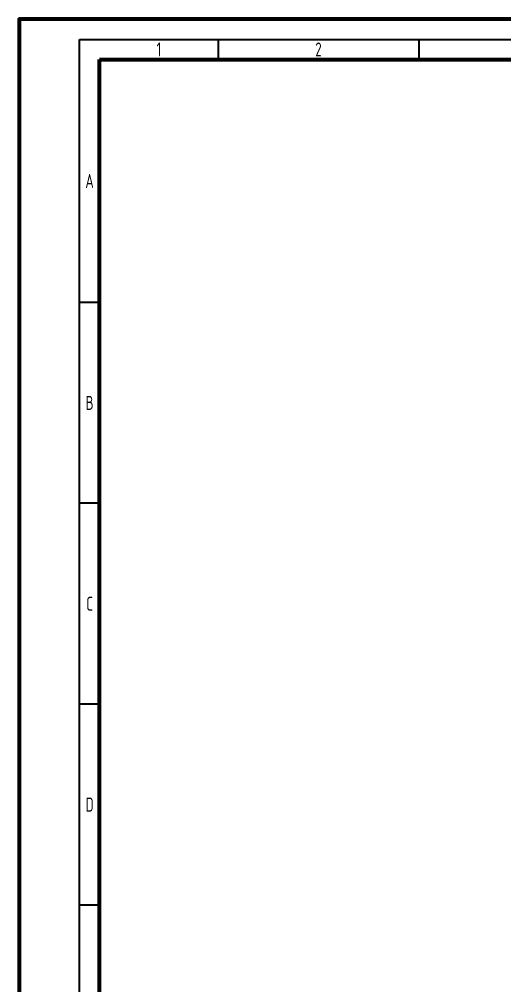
# Model space of a CAD drawing. Header units: millimetres. Extents: x -419 to 9215, y 1224 to 3301.
# Drawn here: x -418.7 to -297.8, y 3060.9 to 3301.5 of the extents above; entities that cross this region are included whole.
import ezdxf

# ---------------------------------------------------------------- set-up
doc = ezdxf.new("R2010")
doc.units = ezdxf.units.MM
for name, color, linetype, lineweight in [('Chu', 241, 'Continuous', 35), ('Net 0.35', 20, 'Continuous', 35), ('Net 0.7', 7, 'Continuous', 70)]:
    doc.layers.add(name, color=color, linetype=linetype, lineweight=lineweight)
doc.styles.add('SLDTEXTSTYLE1', font='TXT', dxfattribs={"width": 0.7})

msp = doc.modelspace()

# ---------------------------------------------------------------- linework, layer by layer
at = {"layer": 'Net 0.35', "linetype": 'Continuous', "lineweight": 35}
for p, q in [((-403.72, 2465.48), (-403.72, 3296.48)), ((-403.72, 3296.48), (765.28, 3296.48)), ((-369.22, 3296.48), (-369.22, 3291.48)), ((-319.22, 3296.48), (-319.22, 3291.48)), ((-398.72, 3230.98), (-403.72, 3230.98)), ((-398.72, 3180.98), (-403.72, 3180.98)), ((-398.72, 3130.98), (-403.72, 3130.98)), ((-398.72, 3080.98), (-403.72, 3080.98))]:
    msp.add_line(p, q, dxfattribs=at)
at = {"layer": 'Net 0.7', "linetype": 'Continuous', "lineweight": 70}
for p, q in [((-398.72, 2470.48), (-398.72, 3291.48)), ((-398.72, 3291.48), (760.28, 3291.48))]:
    msp.add_line(p, q, dxfattribs=at)
at = {"layer": 'Net 0.7'}
msp.add_lwpolyline([(-418.72, 2460.48), (770.28, 2460.48), (770.28, 3301.48), (-418.72, 3301.48)], close=True, dxfattribs=at)

# ---------------------------------------------------------------- texts
at = {"layer": 'Chu', "char_height": 3.5, "attachment_point": 5, "style": 'SLDTEXTSTYLE1'}
for s, insert in [('{\\fTCVN 7284|b0|i0|c0|p34;1}', (-383.97, 3293.98)), ('{\\fTCVN 7284|b0|i0|c0|p34;2}', (-344.22, 3293.98)), ('{\\fTCVN 7284|b0|i0|c0|p34;A}', (-401.22, 3261.23)), ('{\\fTCVN 7284|b0|i0|c0|p34;B}', (-401.22, 3205.98)), ('{\\fTCVN 7284|b0|i0|c0|p34;C}', (-401.22, 3155.98)), ('{\\fTCVN 7284|b0|i0|c0|p34;D}', (-401.22, 3105.98))]:
    msp.add_mtext(s, dxfattribs=dict(at, insert=insert))

doc.saveas('drawing.dxf')
